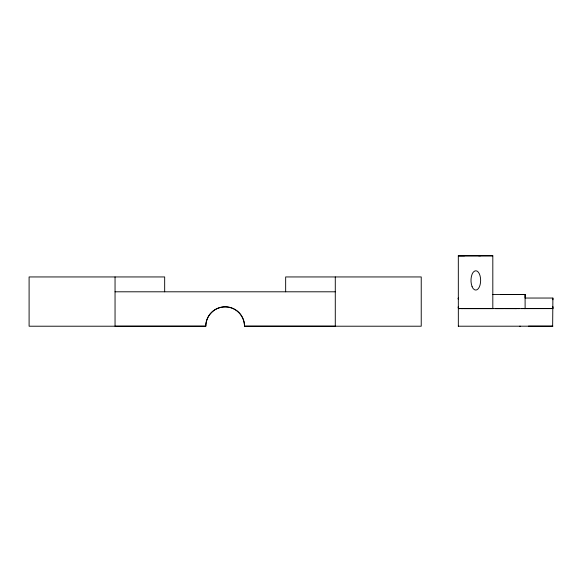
<?xml version="1.0" encoding="UTF-8"?>
<svg xmlns="http://www.w3.org/2000/svg" width="582" height="582" viewBox="0 0 582 582"><rect width="100%" height="100%" fill="white"/><g stroke="black" fill="none" stroke-linecap="round" stroke-linejoin="round"><path stroke-width="0.87" d="M458.274 308.118L458.274 306.874L458.274 307.376M458.274 298.879L458.274 298.049L458.274 299.272M552.893 307.274L552.893 306.83M552.893 299.774L552.893 298.042L525.095 298.042L525.11 294.507L522.323 294.507M458.34 326.167L458.318 255.789M463.643 308.613L492.816 308.606L492.816 255.789L458.449 255.825M504.659 308.613L552.893 308.606L552.893 306.94M480.143 255.818L480.506 255.796M492.823 294.507L525.095 294.521L525.117 308.598L523.975 308.598M500.498 294.528L525.095 294.507M495.34 308.613L503.641 308.613M552.653 326.204L552.893 298.122M458.689 255.789L463.65 255.789M464.101 255.825L464.509 255.789M478.739 255.818L479.553 255.818M458.267 255.825L492.816 255.818M115.047 291.8L335.283 291.8M461.788 308.62L516.256 308.613L515.798 308.613M458.507 308.62L459.722 308.62M461.446 308.613L458.994 308.613M516.46 308.62L517.151 308.62M518.482 308.62L519.115 308.62M524.855 308.591L552.9 308.569M461.024 308.62L463.134 308.613M515.012 308.613L515.448 308.613M521.719 308.62L522.098 308.62M551.954 326.167L552.362 326.167M458.267 326.211L552.893 326.189L528.441 326.16M519.719 326.211L520.286 326.211M524.266 294.521L524.826 294.521M525.117 308.598L524.477 308.598M472.067 286.599L472.388 287.304A9.683 4.823 89.7 0 0 473.537 288.956A9.676 4.838 -89.8 0 0 480.645 280.422A9.676 4.838 -89.8 0 0 473.53 271.94A9.668 4.852 89.8 0 0 472.38 273.605L472.067 274.318A9.683 4.823 89.7 0 0 472.089 286.57M335.283 276.945L335.283 326.211L244.491 326.182A19.359 19.359 0 0 0 225.161 306.86A19.359 19.359 0 0 0 205.781 326.182L115.047 326.211L115.047 276.945M285.66 291.8L285.66 276.945L421.23 276.945L421.23 326.211L244.52 326.211A19.359 19.359 0 0 0 225.139 306.823A19.359 19.359 0 0 0 205.81 326.211L29.1 326.211L29.1 276.945L164.67 276.945L164.67 291.8"/></g></svg>
